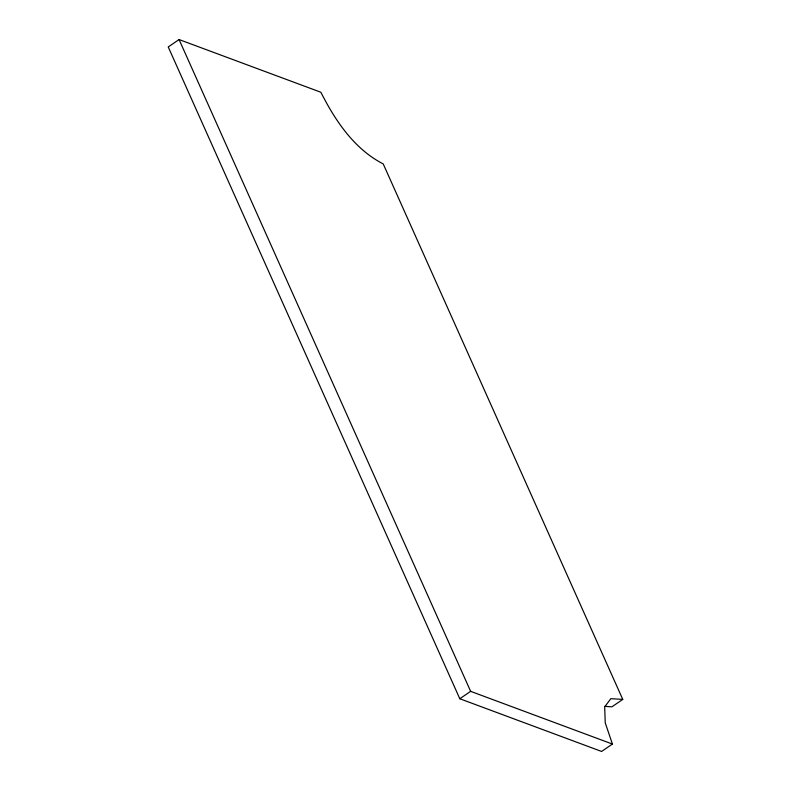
<?xml version="1.0" encoding="UTF-8"?>
<svg xmlns="http://www.w3.org/2000/svg" width="791" height="791" viewBox="0 0 791 791"><rect width="100%" height="100%" fill="white"/><g stroke="black" fill="none" stroke-linecap="round" stroke-linejoin="round"><path stroke-width="1.19" d="M179.073 39.55L168.236 46.946L459.798 698.75L601.585 751.45L612.422 744.054L605.234 722.826L604.68 706.887L610.83 698.661L622.764 699.412L383.23 163.925C354.2 149.034 335.236 120.608 320.859 92.25L179.073 39.55L470.635 691.344L612.422 744.054M459.798 698.75L470.635 691.344M622.764 699.412L611.927 706.808L604.769 706.363"/></g></svg>
